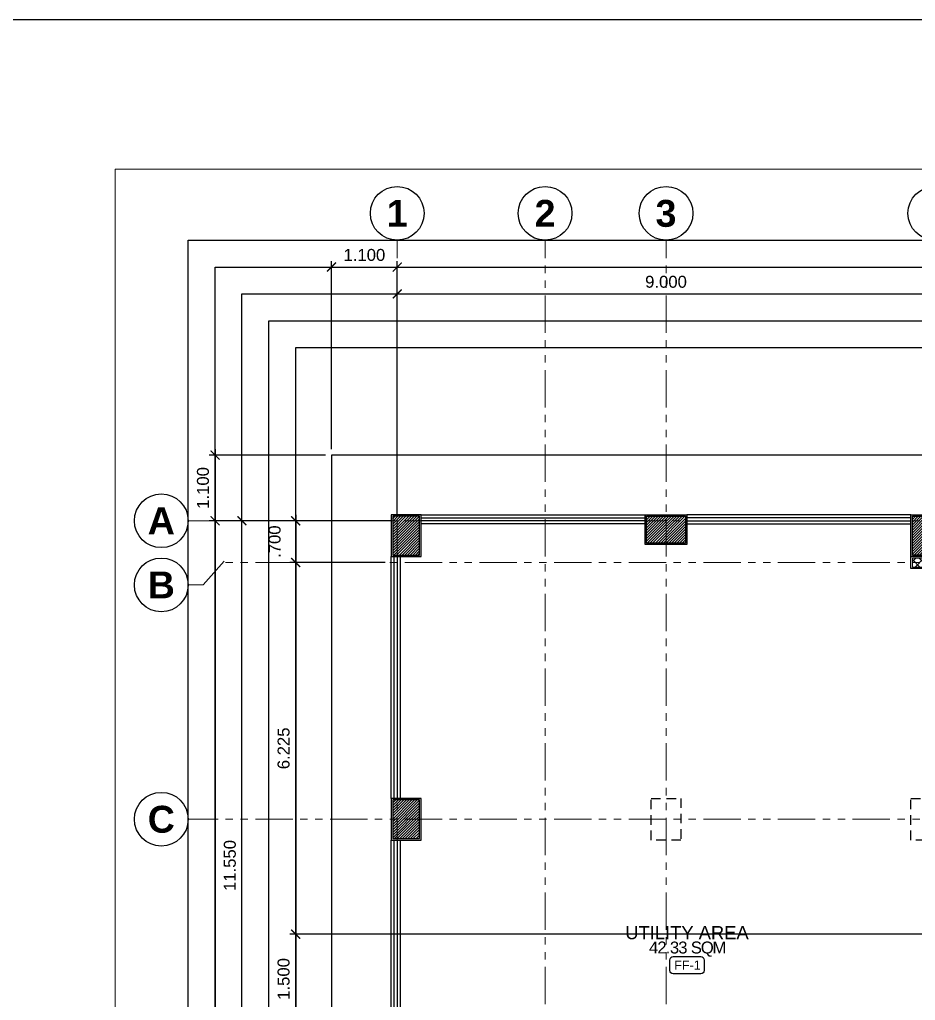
# Model space of a CAD drawing. Header units: metres. Extents: x -12400 to 1, y 0 to 106422.
# Drawn here: x -12016.88 to -12001.88, y 106399.04 to 106415.47 of the extents above; entities that cross this region are included whole.
import ezdxf
from ezdxf.enums import TextEntityAlignment as Align

# ---------------------------------------------------------------- set-up
doc = ezdxf.new("R2010")
doc.units = ezdxf.units.M
doc.header["$PDMODE"] = 35
for name, pattern in [('CENTER', [2, 1.25, -0.25, 0.25, -0.25]), ('HIDDEN2', [4.762499999999999, 3.175, -1.5875]), ('PHANTOM2', [1.25, 0.625, -0.125, 0.125, -0.125, 0.125, -0.125])]:
    doc.linetypes.add(name, pattern=pattern)
for name, color, linetype, lineweight in [('0.1', 1, 'Continuous', 9), ('A-DIM-100', 8, 'Continuous', 0), ('DIM 001', 251, 'Continuous', 13), ('HATCH', 250, 'Continuous', 5), ('TBLOCK-BORDER-OUTSIDE', 240, 'Continuous', 0)]:
    doc.layers.add(name, color=color, linetype=linetype, lineweight=lineweight)
doc.layers.add('GUIDELINES', color=206, linetype='Continuous', plot=False)
for name, color, linetype in [('S-GRID', 155, 'Continuous'), ('SCH-FLR', 224, 'Continuous'), ('stone', 15, 'Continuous'), ('txt', 2, 'Continuous')]:
    doc.layers.add(name, color=color, linetype=linetype)
doc.styles.add('arial', font='arial.ttf')
doc.styles.add('Arial-Bold', font='arial.ttf')
doc.styles.add('DIMTXT-100', font='arial.ttf')
doc.styles.add('sans serif', font='sanssb__.ttf')
doc.styles.add('swis721', font='swiss.ttf')
doc.dimstyles.new('D-100', dxfattribs={"dimtxt": 0.2, "dimasz": 0.15, "dimexe": 0.1, "dimexo": 0.1, "dimgap": 0.1, "dimtad": 1, "dimdec": 3, "dimzin": 4, "dimdsep": 46, "dimtxsty": 'DIMTXT-100', "dimblk": 'ARCHTICK', "dimcen": 0.2, "dimdle": 0.1, "dimclrd": 8, "dimclre": 8, "dimclrt": 2, "dimadec": 0, "dimazin": 1, "dimtfac": 1, "dimtdec": 3, "dimtofl": 0, "dimtmove": 2, "dimatfit": 3, "dimfxl": 1, "dimarcsym": 0})
doc.dimstyles.new('DIM 200', dxfattribs={"dimtxt": 200, "dimasz": 1, "dimexe": 0, "dimexo": 40, "dimgap": 50, "dimtad": 1, "dimtoh": 1, "dimdec": 0, "dimlfac": 2, "dimtxsty": 'swis721', "dimblk": 'CIR', "dimcen": 0, "dimclrd": 155, "dimclre": 155, "dimclrt": 4, "dimadec": 0, "dimazin": 0, "dimtfac": 1, "dimtdec": 0, "dimtix": 1, "dimtmove": 1, "dimatfit": 3, "dimldrblk": 'CIR', "dimfxl": 0, "dimarcsym": 0})

# ---------------------------------------------------------------- blocks, each defined once
blk = doc.blocks.new('CIR')
at = {"color": 4}
blk.add_circle((0, 0), 50, dxfattribs=at)
blk = doc.blocks.new('grid_designation')
blk.add_circle((0, 500), 500)
at = {"color": 3, "style": 'sans serif'}
blk.add_attdef('A', text='', height=471, dxfattribs=at).set_placement((0, 500), align=Align.MIDDLE_CENTER)
blk = doc.blocks.new('*U528')
at = {"layer": 'HATCH'}
h = blk.add_hatch(dxfattribs=at)
h.set_pattern_fill('ANSI37', color=256, scale=0.03, angle=-180)
h.set_pattern_definition([(225, (2.962500000018339, 0), (0.06735192090801863, -0.06735192090801868), []), (314.9999999999999, (2.962500000018339, 0), (0.06735192090801868, 0.06735192090801861), [])])
h.paths.add_polyline_path([(0.02500000000873115, 0.1749999999883585), (0.02500000000873115, 0.02499999999417923), (4.025000000023796, 0.02499999999417923), (4.025000000023796, 0.1749999999883585)])
blk.add_lwpolyline([(0, 0.1999999999825377), (0, 0), (4.050000000017975, 0), (4.050000000017975, 0.1999999999825377)], close=True)
blk.add_lwpolyline([(0.02500000000873115, 0.1749999999883585), (0.02500000000873115, 0.02499999999417923), (4.025000000023796, 0.02499999999417923), (4.025000000023796, 0.1749999999883585)], close=True, dxfattribs=at)
blk = doc.blocks.new('ROOFDECKCOL')
h = blk.add_hatch()
h.set_pattern_fill('ANSI31', color=8, scale=0.01)
h.set_pattern_definition([(45, (11975.8129679257, -106287.5702236537), (-0.02245064030267288, 0.02245064030267288), [])])
h.paths.add_polyline_path([(0.02499999999236024, 18.02499999997963), (0.4749999999930878, 18.02499999997963), (0.4749999999930878, 18.67499999998836), (0.02499999999236024, 18.67499999998836)])
h.paths.add_polyline_path([(4.924999999993815, 18.67499999998836), (4.924999999993815, 18.22499999997672), (4.274999999994179, 18.22499999997672), (4.274999999994179, 18.67499999998836)])
h.paths.add_polyline_path([(9.174999999993815, 18.02499999997963), (8.724999999993088, 18.02499999997963), (8.724999999993088, 18.67499999998836), (9.174999999993815, 18.67499999998836)])
h.paths.add_polyline_path([(13.42499999999382, 17.52499999997963), (13.42499999999382, 17.97499999999127), (12.77499999999418, 17.97499999999127), (12.77499999999418, 17.52499999997963)])
h.paths.add_polyline_path([(17.02499999999236, 18.02499999997963), (17.47499999999309, 18.02499999997963), (17.47499999999309, 18.67499999998836), (17.02499999999236, 18.67499999998836)])
h.paths.add_polyline_path([(21.27499999999236, 18.67499999998836), (21.27499999999236, 18.22499999997672), (21.924999999992, 18.22499999997672), (21.924999999992, 18.67499999998836)])
h.paths.add_polyline_path([(26.174999999992, 18.02499999997963), (25.72499999999127, 18.02499999997963), (25.72499999999127, 18.67499999998836), (26.174999999992, 18.67499999998836)])
h.paths.add_polyline_path([(26.174999999992, 13.27499999997963), (25.72499999999127, 13.27499999997963), (25.72499999999127, 13.92499999998836), (26.174999999992, 13.92499999998836)])
h.paths.add_polyline_path([(26.174999999992, 9.024999999979627), (25.72499999999127, 9.024999999979627), (25.72499999999127, 9.674999999988358), (26.174999999992, 9.674999999988358)])
h.paths.add_polyline_path([(26.174999999992, 4.774999999979627), (25.72499999999127, 4.774999999979627), (25.72499999999127, 5.424999999988358), (26.174999999992, 5.424999999988358)])
h.paths.add_polyline_path([(26.174999999992, 0.02499999999417923), (25.72499999999127, 0.02499999999417923), (25.72499999999127, 0.6750000000029104), (26.174999999992, 0.6750000000029104)])
h.paths.add_polyline_path([(21.27499999999236, 0.02499999999417923), (21.27499999999236, 0.4750000000058208), (21.924999999992, 0.4750000000058208), (21.924999999992, 0.02499999999417923)])
h.paths.add_polyline_path([(17.02499999999236, 0.02499999999417923), (17.47499999999309, 0.02499999999417923), (17.47499999999309, 0.6750000000029104), (17.02499999999236, 0.6750000000029104)])
h.paths.add_polyline_path([(13.42499999999382, 1.024999999994179), (13.42499999999382, 1.475000000005821), (12.77499999999418, 1.475000000005821), (12.77499999999418, 1.024999999994179)])
h.paths.add_polyline_path([(9.174999999993815, 0.02499999999417923), (8.724999999993088, 0.02499999999417923), (8.724999999993088, 0.6750000000029104), (9.174999999993815, 0.6750000000029104)])
h.paths.add_polyline_path([(4.924999999993815, 0.02499999999417923), (4.924999999993815, 0.4750000000058208), (4.274999999994179, 0.4750000000058208), (4.274999999994179, 0.02499999999417923)])
h.paths.add_polyline_path([(0.0249999999996362, 0.02499999999417923), (0.4250000000010914, 0.02499999999417923), (0.4250000000010914, 0.4250000000029104), (0.0249999999996362, 0.4250000000029104)])
h.paths.add_polyline_path([(0.02499999999236024, 9.024999999979627), (0.4749999999930878, 9.024999999979627), (0.4749999999930878, 9.674999999988358), (0.02499999999236024, 9.674999999988358)])
h.paths.add_polyline_path([(0.02499999999236024, 13.27499999997963), (0.4749999999930878, 13.27499999997963), (0.4749999999930878, 13.92499999998836), (0.02499999999236024, 13.92499999998836)])
at = {"color": 8, "linetype": 'HIDDEN2', "ltscale": 0.05}
for p, q in [((4.349999999993088, 13.24999999998545), (4.349999999993088, 13.94999999998254)), ((4.349999999993088, 13.94999999998254), (4.849999999993088, 13.94999999998254)), ((4.849999999993088, 13.94999999998254), (4.849999999993088, 13.24999999998545)), ((8.699999999993452, 13.24999999998545), (8.699999999993452, 13.94999999998254)), ((8.699999999993452, 13.94999999998254), (9.199999999993452, 13.94999999998254)), ((4.849999999993088, 13.24999999998545), (4.349999999993088, 13.24999999998545)), ((9.199999999993452, 13.24999999998545), (8.699999999993452, 13.24999999998545))]:
    blk.add_line(p, q, dxfattribs=at)
at = {"color": 7}
for points in [[(-7.275957614183426e-12, 17.99999999998545), (0.499999999992724, 17.99999999998545), (0.499999999992724, 18.69999999998254), (-7.275957614183426e-12, 18.69999999998254)], [(4.949999999993452, 18.69999999998254), (4.949999999993452, 18.19999999998254), (4.249999999992724, 18.19999999998254), (4.249999999992724, 18.69999999998254)], [(9.199999999993452, 17.99999999998545), (8.699999999993452, 17.99999999998545), (8.699999999993452, 18.69999999998254), (9.199999999993452, 18.69999999998254)], [(-7.275957614183426e-12, 13.24999999998545), (0.499999999992724, 13.24999999998545), (0.499999999992724, 13.94999999998254), (-7.275957614183426e-12, 13.94999999998254)]]:
    blk.add_lwpolyline(points, close=True, dxfattribs=at)
at = {"layer": 'stone', "color": 5}
for points in [[(0.02499999999236024, 18.02499999997963), (0.4749999999930878, 18.02499999997963), (0.4749999999930878, 18.67499999998836), (0.02499999999236024, 18.67499999998836)], [(4.924999999993815, 18.67499999998836), (4.924999999993815, 18.22499999997672), (4.274999999994179, 18.22499999997672), (4.274999999994179, 18.67499999998836)], [(9.174999999993815, 18.02499999997963), (8.724999999993088, 18.02499999997963), (8.724999999993088, 18.67499999998836), (9.174999999993815, 18.67499999998836)], [(0.02499999999236024, 13.27499999997963), (0.4749999999930878, 13.27499999997963), (0.4749999999930878, 13.92499999998836), (0.02499999999236024, 13.92499999998836)]]:
    blk.add_lwpolyline(points, close=True, dxfattribs=at)
blk = doc.blocks.new('FP_ROOFDECK')
at = {"color": 1}
blk.add_lwpolyline([(10.20000000000073, 20.69999999998254), (0, 20.69999999998254), (0, 0), (11.20000000000073, 0), (11.20000000000073, 1), (16.99999999999636, 1), (16.99999999999636, 0), (28.19999999999891, 0), (28.19999999999891, 20.69999999998254), (18.00000000001819, 20.69999999998254)], dxfattribs=at)
for points in [[(5.25, 19.69999999998254), (5.25, 19.54999999998836), (1.5, 19.54999999998836), (1.5, 19.69999999998254)], [(5.950000000000728, 19.69999999998254), (5.950000000000728, 19.54999999998836), (9.700000000000728, 19.54999999998836), (9.700000000000728, 19.69999999998254)], [(1.149999999994179, 14.94999999998254), (1, 14.94999999998254), (1, 18.99999999998545), (1.149999999994179, 18.99999999998545)], [(1.149999999994179, 10.69999999998254), (1, 10.69999999998254), (1, 14.24999999998545), (1.149999999994179, 14.24999999998545)]]:
    blk.add_lwpolyline(points, close=True, dxfattribs=at)
at = {"color": 2}
for points in [[(5.25, 19.64999999999418), (5.25, 19.59999999999127), (1.5, 19.59999999999127), (1.5, 19.64999999999418)], [(5.950000000000728, 19.64999999999418), (5.950000000000728, 19.59999999999127), (9.700000000000728, 19.59999999999127), (9.700000000000728, 19.64999999999418)], [(1.100000000005821, 14.94999999998254), (1.05000000000291, 14.94999999998254), (1.05000000000291, 18.99999999998545), (1.100000000005821, 18.99999999998545)], [(1.100000000005821, 10.69999999998254), (1.05000000000291, 10.69999999998254), (1.05000000000291, 14.24999999998545), (1.100000000005821, 14.24999999998545)]]:
    blk.add_lwpolyline(points, close=True, dxfattribs=at)
blk.add_blockref('ROOFDECKCOL', (1.000000000007276, 1))
at = {"xscale": -1, "rotation": 180}
blk.add_blockref('*U528', (9.700000000000728, 18.99999999998545), dxfattribs=at)
at = {"layer": '0.1', "color": 2, "attachment_point": 5}
for s, insert, char_height in [('{\\Fx-hlvm1s|c0;\\W0.9;\\T0.9;\\C3;LN OF LEDGE}', (1.019365948719496, 20.89999999997963), 0.22), ('{\\Fx-hlvm1s|c0;\\W0.9;\\T1.5;RAILINGS}', (3.375, 19.89999999999418), 0.15), ('{\\Fx-hlvm1s|c0;\\W0.9;\\T1.5;RAILINGS}', (7.825000000000728, 19.89999999999418), 0.15)]:
    blk.add_mtext_dynamic_manual_height_columns(s, width=5150.828219755791, gutter_width=1, heights=[0], dxfattribs=dict(at, insert=insert, char_height=char_height))
at = {"layer": '0.1', "color": 2, "char_height": 0.15, "attachment_point": 5, "rotation": 89.99999999999983}
for insert in [(0.7999999999847205, 16.97499999997672), (0.7999999999847205, 12.47499999997672)]:
    blk.add_mtext_dynamic_manual_height_columns('{\\Fx-hlvm1s|c0;\\W0.9;\\T1.5;RAILINGS}', width=5150.828219755791, gutter_width=1, heights=[0], dxfattribs=dict(at, insert=insert))
blk = doc.blocks.new('_ArchTick')
at = {"color": 0, "linetype": 'ByBlock', "const_width": 0.15}
blk.add_lwpolyline([(-0.5, -0.5), (0.5, 0.5)], dxfattribs=at)
blk = doc.blocks.new('*D532')
at = {"layer": 'DEFPOINTS', "color": 0, "transparency": 16777216}
for p in [(-12010.55441529413, 106411.3202236537), (-12011.65441529413, 106408.1702236537), (-12010.55441529413, 106407.0702236537)]:
    blk.add_point(p, dxfattribs=at)
at = {"layer": 'DIM 001', "color": 8, "lineweight": -2, "transparency": 16777216}
for p, q in [((-12011.65441529413, 106408.2702236537), (-12011.65441529413, 106411.4202236537)), ((-12010.55441529413, 106407.1702236537), (-12010.55441529413, 106411.4202236537)), ((-12011.75441529413, 106411.3202236537), (-12010.45441529413, 106411.3202236537))]:
    blk.add_line(p, q, dxfattribs=at)
at = {"layer": 'DIM 001', "color": 8, "lineweight": -2, "transparency": 16777216, "xscale": 0.15, "yscale": 0.15, "zscale": 0.15, "rotation": 180}
blk.add_blockref('_ArchTick', (-12011.65441529413, 106411.3202236537), dxfattribs=at)
at = {"layer": 'DIM 001', "color": 8, "lineweight": -2, "transparency": 16777216, "xscale": 0.15, "yscale": 0.15, "zscale": 0.15}
blk.add_blockref('_ArchTick', (-12010.55441529413, 106411.3202236537), dxfattribs=at)
at = {"layer": 'DIM 001', "color": 2, "transparency": 16777216, "insert": (-12011.10441529413, 106411.5223382512), "char_height": 0.2, "attachment_point": 5, "style": 'DIMTXT-100'}
blk.add_mtext('1.100', dxfattribs=at)
blk = doc.blocks.new('*D533')
at = {"layer": 'DEFPOINTS', "color": 0, "transparency": 16777216}
for p in [(-11984.55441529413, 106411.3202236537), (-12010.55441529413, 106407.0702236537), (-11984.55441529413, 106407.0702236537)]:
    blk.add_point(p, dxfattribs=at)
at = {"layer": 'DIM 001', "color": 8, "lineweight": -2, "transparency": 16777216}
for p, q in [((-12010.55441529413, 106407.1702236537), (-12010.55441529413, 106411.4202236537)), ((-11984.55441529413, 106407.1702236537), (-11984.55441529413, 106411.4202236537)), ((-12010.65441529413, 106411.3202236537), (-11984.45441529413, 106411.3202236537))]:
    blk.add_line(p, q, dxfattribs=at)
at = {"layer": 'DIM 001', "color": 8, "lineweight": -2, "transparency": 16777216, "xscale": 0.15, "yscale": 0.15, "zscale": 0.15, "rotation": 180}
blk.add_blockref('_ArchTick', (-12010.55441529413, 106411.3202236537), dxfattribs=at)
at = {"layer": 'DIM 001', "color": 8, "lineweight": -2, "transparency": 16777216, "xscale": 0.15, "yscale": 0.15, "zscale": 0.15}
blk.add_blockref('_ArchTick', (-11984.55441529413, 106411.3202236537), dxfattribs=at)
at = {"layer": 'DIM 001', "color": 2, "transparency": 16777216, "insert": (-11997.55441529413, 106411.5223382512), "char_height": 0.2, "attachment_point": 5, "style": 'DIMTXT-100'}
blk.add_mtext('26.000', dxfattribs=at)
blk = doc.blocks.new('*D535')
at = {"layer": 'DEFPOINTS', "color": 0, "transparency": 16777216}
for p in [(-12001.55441529413, 106410.8702236537), (-12010.55441529413, 106407.0702236537), (-12001.55441529413, 106407.0702236537)]:
    blk.add_point(p, dxfattribs=at)
at = {"layer": 'DIM 001', "color": 8, "lineweight": -2, "transparency": 16777216}
for p, q in [((-12010.55441529413, 106407.1702236537), (-12010.55441529413, 106410.9702236537)), ((-12001.55441529413, 106407.1702236537), (-12001.55441529413, 106410.9702236537)), ((-12010.65441529413, 106410.8702236537), (-12001.45441529413, 106410.8702236537))]:
    blk.add_line(p, q, dxfattribs=at)
at = {"layer": 'DIM 001', "color": 8, "lineweight": -2, "transparency": 16777216, "xscale": 0.15, "yscale": 0.15, "zscale": 0.15, "rotation": 180}
blk.add_blockref('_ArchTick', (-12010.55441529413, 106410.8702236537), dxfattribs=at)
at = {"layer": 'DIM 001', "color": 8, "lineweight": -2, "transparency": 16777216, "xscale": 0.15, "yscale": 0.15, "zscale": 0.15}
blk.add_blockref('_ArchTick', (-12001.55441529413, 106410.8702236537), dxfattribs=at)
at = {"layer": 'DIM 001', "color": 2, "transparency": 16777216, "insert": (-12006.05441529413, 106411.0723382512), "char_height": 0.2, "attachment_point": 5, "style": 'DIMTXT-100'}
blk.add_mtext('9.000', dxfattribs=at)
blk = doc.blocks.new('*D552')
at = {"layer": 'DEFPOINTS', "color": 0, "transparency": 16777216}
for p in [(-12011.65441529414, 106408.1702236537), (-12013.60441529415, 106407.0702236537), (-12010.55441529414, 106407.0702236537)]:
    blk.add_point(p, dxfattribs=at)
at = {"layer": 'DIM 001', "color": 8, "lineweight": -2, "transparency": 16777216}
for p, q in [((-12011.75441529414, 106408.1702236537), (-12013.70441529415, 106408.1702236537)), ((-12013.60441529415, 106408.2702236537), (-12013.60441529415, 106406.9702236537)), ((-12010.65441529414, 106407.0702236537), (-12013.70441529415, 106407.0702236537))]:
    blk.add_line(p, q, dxfattribs=at)
at = {"layer": 'DIM 001', "color": 8, "lineweight": -2, "transparency": 16777216, "xscale": 0.15, "yscale": 0.15, "zscale": 0.15}
for p, rotation in [((-12013.60441529415, 106408.1702236537), 90), ((-12013.60441529415, 106407.0702236537), 270)]:
    blk.add_blockref('_ArchTick', p, dxfattribs=dict(at, rotation=rotation))
at = {"layer": 'DIM 001', "color": 2, "transparency": 16777216, "insert": (-12013.80652989166, 106407.6202236537), "char_height": 0.2, "attachment_point": 5, "rotation": 90, "style": 'DIMTXT-100'}
blk.add_mtext('1.100', dxfattribs=at)
blk = doc.blocks.new('*D553')
at = {"layer": 'DEFPOINTS', "color": 0, "transparency": 16777216}
for p in [(-12010.55441529414, 106407.0702236537), (-12013.60441529415, 106388.5702236537), (-12010.55441529414, 106388.5702236537)]:
    blk.add_point(p, dxfattribs=at)
at = {"layer": 'DIM 001', "color": 8, "lineweight": -2, "transparency": 16777216}
for p, q in [((-12013.60441529415, 106407.1702236538), (-12013.60441529415, 106388.4702236537)), ((-12010.65441529414, 106407.0702236537), (-12013.70441529415, 106407.0702236537)), ((-12010.65441529414, 106388.5702236537), (-12013.70441529415, 106388.5702236537))]:
    blk.add_line(p, q, dxfattribs=at)
at = {"layer": 'DIM 001', "color": 8, "lineweight": -2, "transparency": 16777216, "xscale": 0.15, "yscale": 0.15, "zscale": 0.15}
for p, rotation in [((-12013.60441529415, 106407.0702236537), 90), ((-12013.60441529415, 106388.5702236537), 270)]:
    blk.add_blockref('_ArchTick', p, dxfattribs=dict(at, rotation=rotation))
at = {"layer": 'DIM 001', "color": 2, "transparency": 16777216, "insert": (-12013.80652989166, 106397.8202236537), "char_height": 0.2, "attachment_point": 5, "rotation": 90, "style": 'DIMTXT-100'}
blk.add_mtext('18.500', dxfattribs=at)
blk = doc.blocks.new('*D556')
at = {"layer": 'DEFPOINTS', "color": 0, "transparency": 16777216}
for p in [(-12013.15441529416, 106407.0702236537), (-12010.55441529414, 106407.0702236537), (-12010.65441529414, 106395.5202236537)]:
    blk.add_point(p, dxfattribs=at)
at = {"layer": 'DIM 001', "color": 8, "lineweight": -2, "transparency": 16777216}
for p, q in [((-12013.15441529416, 106395.4202236537), (-12013.15441529416, 106407.1702236538)), ((-12010.65441529414, 106407.0702236537), (-12013.25441529416, 106407.0702236537)), ((-12010.75441529414, 106395.5202236537), (-12013.25441529416, 106395.5202236537))]:
    blk.add_line(p, q, dxfattribs=at)
at = {"layer": 'DIM 001', "color": 8, "lineweight": -2, "transparency": 16777216, "xscale": 0.15, "yscale": 0.15, "zscale": 0.15}
for p, rotation in [((-12013.15441529416, 106407.0702236537), 90), ((-12013.15441529416, 106395.5202236537), 270)]:
    blk.add_blockref('_ArchTick', p, dxfattribs=dict(at, rotation=rotation))
at = {"layer": 'DIM 001', "color": 2, "transparency": 16777216, "insert": (-12013.35652989167, 106401.2952236537), "char_height": 0.2, "attachment_point": 5, "rotation": 90, "style": 'DIMTXT-100'}
blk.add_mtext('11.550', dxfattribs=at)
blk = doc.blocks.new('*D557')
at = {"layer": 'DEFPOINTS', "color": 0, "transparency": 16777216}
for p in [(-12010.55441529414, 106407.0702236537), (-12012.25441529414, 106406.3702236538), (-12010.65441529414, 106406.3702236538)]:
    blk.add_point(p, dxfattribs=at)
at = {"layer": 'DIM 001', "color": 8, "lineweight": -2, "transparency": 16777216}
for p, q in [((-12012.25441529414, 106407.1702236538), (-12012.25441529414, 106406.2702236537)), ((-12010.65441529414, 106407.0702236537), (-12012.35441529414, 106407.0702236537)), ((-12010.75441529414, 106406.3702236538), (-12012.35441529414, 106406.3702236538))]:
    blk.add_line(p, q, dxfattribs=at)
at = {"layer": 'DIM 001', "color": 8, "lineweight": -2, "transparency": 16777216, "xscale": 0.15, "yscale": 0.15, "zscale": 0.15}
for p, rotation in [((-12012.25441529414, 106407.0702236537), 90), ((-12012.25441529414, 106406.3702236538), 270)]:
    blk.add_blockref('_ArchTick', p, dxfattribs=dict(at, rotation=rotation))
at = {"layer": 'DIM 001', "color": 2, "transparency": 16777216, "insert": (-12012.60652989166, 106406.7202236537), "char_height": 0.2, "attachment_point": 5, "rotation": 90, "style": 'DIMTXT-100'}
blk.add_mtext('.700', dxfattribs=at)
blk = doc.blocks.new('*D558')
at = {"layer": 'DEFPOINTS', "color": 0, "transparency": 16777216}
for p in [(-12010.65441529414, 106406.3702236538), (-12012.25441529416, 106400.1452236538), (-11999.87941529413, 106400.1452236538)]:
    blk.add_point(p, dxfattribs=at)
at = {"layer": 'DIM 001', "color": 8, "lineweight": -2, "transparency": 16777216}
for p, q in [((-12010.75441529414, 106406.3702236538), (-12012.35441529416, 106406.3702236538)), ((-12012.25441529416, 106406.4702236538), (-12012.25441529416, 106400.0452236538)), ((-11999.97941529413, 106400.1452236538), (-12012.35441529416, 106400.1452236538))]:
    blk.add_line(p, q, dxfattribs=at)
at = {"layer": 'DIM 001', "color": 8, "lineweight": -2, "transparency": 16777216, "xscale": 0.15, "yscale": 0.15, "zscale": 0.15}
for p, rotation in [((-12012.25441529416, 106406.3702236538), 90), ((-12012.25441529416, 106400.1452236538), 270)]:
    blk.add_blockref('_ArchTick', p, dxfattribs=dict(at, rotation=rotation))
at = {"layer": 'DIM 001', "color": 2, "transparency": 16777216, "insert": (-12012.45652989167, 106403.2577236537), "char_height": 0.2, "attachment_point": 5, "rotation": 90, "style": 'DIMTXT-100'}
blk.add_mtext('6.225', dxfattribs=at)
blk = doc.blocks.new('*D559')
at = {"layer": 'DEFPOINTS', "color": 0, "transparency": 16777216}
for p in [(-11999.87941529413, 106400.1452236538), (-12012.25441529416, 106398.6452236537), (-11998.00441529414, 106398.6452236537)]:
    blk.add_point(p, dxfattribs=at)
at = {"layer": 'DIM 001', "color": 8, "lineweight": -2, "transparency": 16777216}
for p, q in [((-11999.97941529413, 106400.1452236538), (-12012.35441529416, 106400.1452236538)), ((-12012.25441529416, 106400.2452236538), (-12012.25441529416, 106398.5452236537)), ((-11998.10441529414, 106398.6452236537), (-12012.35441529416, 106398.6452236537))]:
    blk.add_line(p, q, dxfattribs=at)
at = {"layer": 'DIM 001', "color": 8, "lineweight": -2, "transparency": 16777216, "xscale": 0.15, "yscale": 0.15, "zscale": 0.15}
for p, rotation in [((-12012.25441529416, 106400.1452236538), 90), ((-12012.25441529416, 106398.6452236537), 270)]:
    blk.add_blockref('_ArchTick', p, dxfattribs=dict(at, rotation=rotation))
at = {"layer": 'DIM 001', "color": 2, "transparency": 16777216, "insert": (-12012.45652989168, 106399.3952236537), "char_height": 0.2, "attachment_point": 5, "rotation": 90, "style": 'DIMTXT-100'}
blk.add_mtext('1.500', dxfattribs=at)
blk = doc.blocks.new('A$Ceba0e023')
at = {"layer": 'DEFPOINTS'}
blk.add_line((9.094947017729282e-13, 50.93368421075866), (76.19999999988067, 50.93368421075866), dxfattribs=at)
at = {"layer": 'TBLOCK-BORDER-OUTSIDE'}
for p, q in [((4.010526315688367, 2.506578947941307), (4.010526315688367, 48.42710526427254)), ((4.010526315688367, 48.42710526427254), (73.69342105266787, 48.42710526427254))]:
    blk.add_line(p, q, dxfattribs=at)
blk.add_lwpolyline([(73.69342105253327, 2.506578948481547), (4.010526315688367, 2.506578948481547), (4.010526315688367, 48.42710526427254), (73.69342105253327, 48.42710526427254)], close=True, dxfattribs=at)
blk = doc.blocks.new('GRID1')
at = {"color": 155, "linetype": 'PHANTOM2'}
blk.add_lwpolyline([(-12163.75441529414, 106406.7952236537), (-12163.50441529414, 106406.7952236537), (-12163.15441529414, 106407.1952236537)], dxfattribs=at)
at = {"layer": 'S-GRID', "color": 155, "linetype": 'CENTER'}
ref = blk.add_blockref('grid_designation', (-12160.25441529414, 106412.5702236537), dxfattribs=dict(at, xscale=0.0009000000000000002, yscale=0.0009000000000000002, zscale=0.0009000000000000002))
ref.add_attrib('A', '1', dxfattribs={"layer": '0', "color": 3, "height": 0.45, "style": 'sans serif'}).set_placement((-12160.25441529414, 106413.0202236537), align=Align.MIDDLE_CENTER)
ref = blk.add_blockref('grid_designation', (-12157.77941529414, 106412.5702236537), dxfattribs=dict(at, xscale=0.0009000000000000002, yscale=0.0009000000000000002, zscale=0.0009000000000000002))
ref.add_attrib('A', '2', dxfattribs={"layer": '0', "color": 3, "height": 0.45, "style": 'sans serif'}).set_placement((-12157.77941529414, 106413.0202236537), align=Align.MIDDLE_CENTER)
ref = blk.add_blockref('grid_designation', (-12155.75441529414, 106412.5702236537), dxfattribs=dict(at, xscale=0.0009000000000000002, yscale=0.0009000000000000002, zscale=0.0009000000000000002))
ref.add_attrib('A', '3', dxfattribs={"layer": '0', "color": 3, "height": 0.45, "style": 'sans serif'}).set_placement((-12155.75441529414, 106413.0202236537), align=Align.MIDDLE_CENTER)
ref = blk.add_blockref('grid_designation', (-12151.25441529414, 106412.5702236537), dxfattribs=dict(at, xscale=0.0009000000000000002, yscale=0.0009000000000000002, zscale=0.0009000000000000002))
ref.add_attrib('A', '4', dxfattribs={"layer": '0', "color": 3, "height": 0.45, "style": 'sans serif'}).set_placement((-12151.25441529414, 106413.0202236537), align=Align.MIDDLE_CENTER)
ref = blk.add_blockref('grid_designation', (-12164.20441529414, 106407.4202236537), dxfattribs=dict(at, xscale=0.0009000000000000002, yscale=0.0009000000000000002, zscale=0.0009000000000000002))
ref.add_attrib('A', 'A', dxfattribs={"layer": '0', "color": 3, "height": 0.45, "style": 'sans serif'}).set_placement((-12164.20441529414, 106407.8702236537), align=Align.MIDDLE_CENTER)
ref = blk.add_blockref('grid_designation', (-12164.20441529414, 106406.3452236537), dxfattribs=dict(at, xscale=0.0009000000000000002, yscale=0.0009000000000000002, zscale=0.0009000000000000002))
ref.add_attrib('A', 'B', dxfattribs={"layer": '0', "color": 3, "height": 0.45, "style": 'sans serif'}).set_placement((-12164.20441529414, 106406.7952236537), align=Align.MIDDLE_CENTER)
ref = blk.add_blockref('grid_designation', (-12164.20441529414, 106402.4202236537), dxfattribs=dict(at, xscale=0.0009000000000000002, yscale=0.0009000000000000002, zscale=0.0009000000000000002))
ref.add_attrib('A', 'C', dxfattribs={"layer": '0', "color": 3, "height": 0.45, "style": 'sans serif'}).set_placement((-12164.20441529414, 106402.8702236537), align=Align.MIDDLE_CENTER)
at = {"color": 6, "linetype": 'PHANTOM2'}
for points in [[(-12160.25441529414, 106384.7702236537), (-12160.25441529414, 106412.5702236537)], [(-12157.77941529414, 106384.7702236537), (-12157.77941529414, 106412.5702236537)], [(-12155.75441529414, 106384.7702236537), (-12155.75441529414, 106412.5702236537)], [(-12130.75441529413, 106407.8702236537), (-12163.75441529414, 106407.8702236537)], [(-12130.75441529413, 106407.1702236537), (-12163.15441529414, 106407.1702236537)], [(-12130.75441529413, 106402.8702236537), (-12163.75441529414, 106402.8702236537)]]:
    blk.add_leader(points, dimstyle='DIM 200', override={"dimasz": 0.002, "dimgap": 60, "dimtad": 0}, dxfattribs=at)

msp = doc.modelspace()

# ---------------------------------------------------------------- linework, layer by layer
at = {"layer": 'GUIDELINES'}
for points in [[(-12014.05441529414, 106411.7702236537), (-11981.05441529413, 106411.7702236537), (-11981.05441529413, 106383.9702236537), (-12014.05441529414, 106383.9702236537)], [(-12013.60441529414, 106411.3202236537), (-11981.50441529413, 106411.3202236537), (-11981.50441529413, 106384.4202236537), (-12013.60441529414, 106384.4202236537)], [(-12013.15441529414, 106410.8702236537), (-11981.95441529413, 106410.8702236537), (-11981.95441529413, 106384.8702236537), (-12013.15441529414, 106384.8702236537)], [(-12012.70441529413, 106410.4202236537), (-11982.40441529413, 106410.4202236537), (-11982.40441529413, 106385.3202236537), (-12012.70441529413, 106385.3202236537)], [(-12012.70441529413, 106410.4202236537), (-11982.40441529413, 106410.4202236537), (-11982.40441529413, 106385.3202236537), (-12012.70441529413, 106385.3202236537)], [(-12012.25441529413, 106409.9702236537), (-11982.85441529413, 106409.9702236537), (-11982.85441529413, 106385.7702236537), (-12012.25441529413, 106385.7702236537)]]:
    msp.add_lwpolyline(points, close=True, dxfattribs=at)
at = {"layer": 'SCH-FLR', "color": 1}
msp.add_lwpolyline([(-12005.47274324006, 106399.4810795594), (-12005.93354324009, 106399.4810795594, -0.414213562373095), (-12005.99114324005, 106399.5386795594), (-12005.99114324005, 106399.7114795594, -0.414213562373095), (-12005.93354324009, 106399.7690795594), (-12005.47274324006, 106399.7690795594, -0.414213562373095), (-12005.41514324005, 106399.7114795594), (-12005.41514324005, 106399.5386795594, -0.414213562373095)], format="xyb", close=True, dxfattribs=at)

# ---------------------------------------------------------------- block references
at = {"xscale": 0.999738737056323, "yscale": 0.999738737056323, "zscale": 0.999738737056323}
msp.add_blockref('A$Ceba0e023', (-12019.28461749195, 106364.5448210676), dxfattribs=at)
msp.add_blockref('FP_ROOFDECK', (-12011.65441529413, 106387.4702236537))
at = {"layer": 'A-DIM-100'}
msp.add_blockref('GRID1', (149.7000000000044, -0.8000000000029104), dxfattribs=at)

# ---------------------------------------------------------------- texts
at = {"linetype": 'Continuous', "attachment_point": 5, "style": 'arial'}
for s, insert, char_height in [('\\pxse0.75,t28;{\\C4;UTILITY AREA}', (-12005.70314324007, 106400.1690795593), 0.22), ('\\pxse0.75,t28;{\\T0.9;\\C3;42.33 SQM}', (-12005.70314324007, 106399.8940795594), 0.2)]:
    msp.add_mtext_dynamic_manual_height_columns(s, width=6.084194777119323, gutter_width=0.001, heights=[0], dxfattribs=dict(at, insert=insert, char_height=char_height))
at = {"layer": 'txt', "color": 6, "linetype": 'Continuous', "insert": (-12005.69502033912, 106399.703191732), "char_height": 0.15, "width": 0.4656548431105184, "attachment_point": 2, "style": 'Arial-Bold'}
msp.add_mtext('{\\C2;FF-1}', dxfattribs=at)

# ---------------------------------------------------------------- dimensions: what is measured, and where the dimension line sits
at = {"layer": 'DIM 001'}
for base, p1, p2, picture, middle in [((-12010.55441529413, 106411.3202236537), (-12011.65441529413, 106408.1702236537), (-12010.55441529413, 106407.0702236537), '*D532', (-12011.10441529413, 106411.5223382512)), ((-11984.55441529413, 106411.3202236537), (-12010.55441529413, 106407.0702236537), (-11984.55441529413, 106407.0702236537), '*D533', (-11997.55441529413, 106411.5223382512)), ((-12001.55441529413, 106410.8702236537), (-12010.55441529413, 106407.0702236537), (-12001.55441529413, 106407.0702236537), '*D535', (-12006.05441529413, 106411.0723382512))]:
    dim = msp.add_linear_dim(base=base, p1=p1, p2=p2, dimstyle='D-100', dxfattribs=at)
    dim.commit()
    dim.dimension.update_dxf_attribs({"geometry": picture, "text_midpoint": middle})
for base, p1, p2, picture, middle in [((-12013.60441529415, 106407.0702236537), (-12011.65441529413, 106408.1702236537), (-12010.55441529413, 106407.0702236537), '*D552', (-12013.80652989166, 106407.6202236537)), ((-12013.60441529415, 106388.5702236537), (-12010.55441529413, 106407.0702236537), (-12010.55441529413, 106388.5702236537), '*D553', (-12013.80652989166, 106397.8202236537)), ((-12013.15441529416, 106407.0702236537), (-12010.65441529413, 106395.5202236537), (-12010.55441529413, 106407.0702236537), '*D556', (-12013.35652989167, 106401.2952236537)), ((-12012.25441529414, 106406.3702236538), (-12010.55441529413, 106407.0702236537), (-12010.65441529413, 106406.3702236537), '*D557', (-12012.60652989166, 106406.7202236537)), ((-12012.25441529416, 106400.1452236538), (-12010.65441529413, 106406.3702236537), (-11999.87941529412, 106400.1452236537), '*D558', (-12012.45652989167, 106403.2577236537)), ((-12012.25441529416, 106398.6452236537), (-11999.87941529412, 106400.1452236537), (-11998.00441529414, 106398.6452236537), '*D559', (-12012.45652989168, 106399.3952236537))]:
    dim = msp.add_linear_dim(base=base, p1=p1, p2=p2, angle=90, dimstyle='D-100', dxfattribs=at)
    dim.commit()
    dim.dimension.update_dxf_attribs({"geometry": picture, "text_midpoint": middle})

doc.saveas('drawing.dxf')
